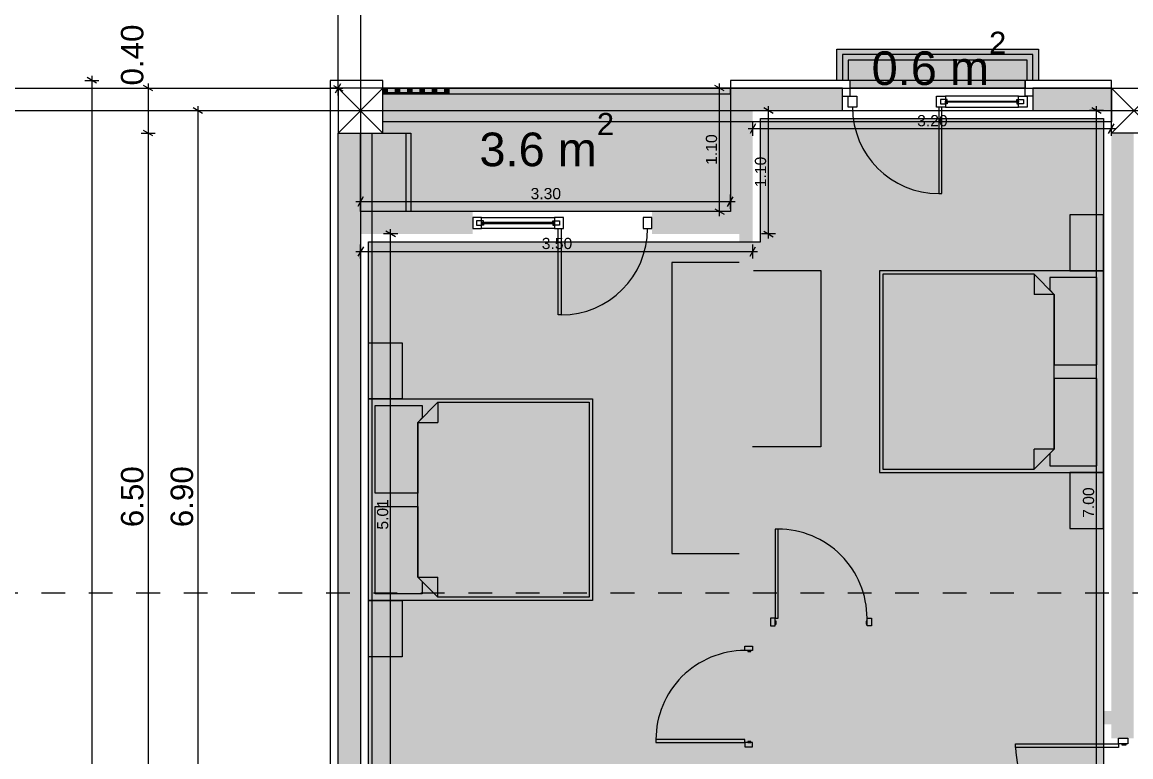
# Model space of a CAD drawing. Header units: millimetres. Extents: x 475616349 to 476941521, y 4620115302 to 4621446928.
# Drawn here: x 476494718 to 476504612, y 4620475845 to 4620482399 of the extents above; entities that cross this region are included whole.
import ezdxf

# ---------------------------------------------------------------- set-up
doc = ezdxf.new("R2010")
doc.units = ezdxf.units.MM
doc.header["$MEASUREMENT"] = 0
doc.set_wipeout_variables(frame=1)
doc.linetypes.add('Dashed', pattern=[423.333333, 211.666667, -211.666667])
doc.linetypes.add('Wipeout_Contour', pattern=[1000, 0, -1000])
for name, color, linetype, lineweight in [('2D Drafting - General_Pen_No__1_Pen_No__7', 7, 'Continuous', 0), ('2D Drafting - General_Pen_No__1_Pen_No__7_Pen_No__7', 7, 'Continuous', 0), ('2D Drafting - General_Pen_No__250_Pen_No__7_Pen_No__250', 7, 'Continuous', 0), ('2D Drafting - General_Pen_No__250_Pen_No__7_Pen_No__7', 7, 'Continuous', 0), ('2D Drafting - General_Pen_No__7_Pen_No__250', 7, 'Continuous', 0), ('2D Drafting - General_Pen_No__7_Pen_No__7_Pen_No__7', 7, 'Continuous', 0), ('Doors_Pen_No__7_Pen_No__7_Pen_No__7', 7, 'Continuous', 0), ('G-Anno-Nplt_Pen_No__151', 151, 'Continuous', 0), ('G-Anno-Nplt_Pen_No__255', 255, 'Continuous', 0), ('G-Anno-Nplt_Pen_No__4', 7, 'Continuous', 0), ('G-Anno-Nplt_Pen_No__7', 7, 'Continuous', 0), ('kar-panjara_Pen_No__7_Pen_No__7_Pen_No__7', 7, 'Continuous', 0), ('New_0_Pen_No__7', 7, 'Continuous', 0), ('New_2D Drafting - General_Pen_No__250_Pen_No__7_Pen_No__255', 255, 'Continuous', 0), ('New_2D Drafting - General_Pen_No__30_Pen_No__9_Pen_No__9_Pen_No__255', 255, 'Continuous', 0), ('New_2D Drafting - General_Pen_No__30_Pen_No__9_Pen_No__9_Pen_No__7', 7, 'Continuous', 0), ('New_R03_Nakveti_Pen_No__4', 7, 'Continuous', 0), ('New_reg_nak_Pen_No__250', 7, 'Continuous', 0), ('New_reg_nak_Pen_No__7', 7, 'Continuous', 0), ('New_shenobebi_Pen_No__1', 1, 'Continuous', 0), ('New_shenobebi_Pen_No__7', 7, 'Continuous', 0), ('New_zoma_Pen_No__1', 1, 'Continuous', 0), ('New_zoma_Pen_No__4', 7, 'Continuous', 0), ('New_zoma_Pen_No__7', 7, 'Continuous', 0), ('zoma_Pen_No__142', 142, 'Continuous', 0), ('zoma_Pen_No__5_Pen_No__5', 5, 'Continuous', 0)]:
    doc.layers.add(name, color=color, linetype=linetype, lineweight=lineweight)
for name, color, linetype in [('New_R03_Nakveti', 7, 'Continuous'), ('New_zoma', 7, 'Continuous'), ('zoma', 7, 'Continuous')]:
    doc.layers.add(name, color=color, linetype=linetype)
doc.styles.add('GENERATED_STYLE_1', font='arial.ttf')
doc.styles.add('GENERATED_STYLE_2', font='arial.ttf')
doc.dimstyles.new('GENERATED_STYLE__18', dxfattribs={"dimtxt": 100, "dimasz": 64.421331, "dimexe": 0.18, "dimexo": 3, "dimgap": 0.09, "dimtad": 1, "dimtih": 1, "dimtoh": 1, "dimlfac": 0.001, "dimzin": 0, "dimdsep": 46, "dimtxsty": 'GENERATED_STYLE_1', "dimblk": 'ARROWHEAD_2', "dimblk1": 'ARROWHEAD_2', "dimblk2": 'ARROWHEAD_2', "dimcen": 0.09, "dimclrd": 7, "dimclre": 7, "dimclrt": 7, "dimadec": 0, "dimazin": 0, "dimtfac": 1, "dimtdec": 4, "dimtmove": 0, "dimatfit": 3, "dimfxl": 1, "dimtolj": 1, "dimtzin": 0, "dimarcsym": 0})
doc.dimstyles.new('GENERATED_STYLE__19', dxfattribs={"dimtxt": 100, "dimasz": 64.421331, "dimexe": 0.18, "dimexo": 3, "dimgap": 0.09, "dimtad": 1, "dimlfac": 0.001, "dimzin": 0, "dimdsep": 46, "dimtxsty": 'GENERATED_STYLE_1', "dimblk": 'ARROWHEAD_2', "dimblk1": 'ARROWHEAD_2', "dimblk2": 'ARROWHEAD_2', "dimcen": 0.09, "dimclrd": 7, "dimclre": 7, "dimclrt": 7, "dimadec": 0, "dimazin": 0, "dimtfac": 1, "dimtdec": 4, "dimtmove": 0, "dimatfit": 3, "dimfxl": 1, "dimtolj": 1, "dimtzin": 0, "dimarcsym": 0})
doc.dimstyles.new('GENERATED_STYLE__2', dxfattribs={"dimtxt": 200, "dimasz": 64.421331, "dimexe": 0.18, "dimexo": 3, "dimgap": 0.09, "dimtad": 1, "dimlfac": 0.001, "dimzin": 0, "dimdsep": 46, "dimtxsty": 'GENERATED_STYLE_2', "dimblk": 'ARROWHEAD_2', "dimblk1": 'ARROWHEAD_2', "dimblk2": 'ARROWHEAD_2', "dimcen": 0.09, "dimclrd": 142, "dimclre": 142, "dimclrt": 142, "dimadec": 0, "dimazin": 0, "dimtfac": 1, "dimtdec": 4, "dimtmove": 0, "dimatfit": 3, "dimfxl": 1, "dimtolj": 1, "dimtzin": 0, "dimarcsym": 0})
doc.dimstyles.new('GENERATED_STYLE__33', dxfattribs={"dimtxt": 300, "dimasz": 64.421331, "dimexe": 0.18, "dimexo": 3, "dimgap": 0.09, "dimtad": 1, "dimlfac": 0.001, "dimzin": 0, "dimdsep": 46, "dimtxsty": 'GENERATED_STYLE_1', "dimblk": 'ARROWHEAD_2', "dimblk1": 'ARROWHEAD_2', "dimblk2": 'ARROWHEAD_2', "dimcen": 0.09, "dimclrd": 1, "dimclre": 1, "dimclrt": 1, "dimadec": 0, "dimazin": 0, "dimtfac": 1, "dimtdec": 4, "dimtmove": 0, "dimatfit": 3, "dimfxl": 1, "dimtolj": 1, "dimtzin": 0, "dimarcsym": 0})
doc.dimstyles.new('GENERATED_STYLE__34', dxfattribs={"dimtxt": 300, "dimasz": 64.421331, "dimexe": 0.18, "dimexo": 3, "dimgap": 0.09, "dimtad": 1, "dimtih": 1, "dimtoh": 1, "dimlfac": 0.001, "dimzin": 0, "dimdsep": 46, "dimtxsty": 'GENERATED_STYLE_1', "dimblk": 'ARROWHEAD_2', "dimblk1": 'ARROWHEAD_2', "dimblk2": 'ARROWHEAD_2', "dimcen": 0.09, "dimclrd": 1, "dimclre": 1, "dimclrt": 1, "dimadec": 0, "dimazin": 0, "dimtfac": 1, "dimtdec": 4, "dimtmove": 0, "dimatfit": 3, "dimfxl": 1, "dimtolj": 1, "dimtzin": 0, "dimarcsym": 0})

# ---------------------------------------------------------------- blocks, each defined once
blk = doc.blocks.new('Bed Layout 23')
at = {"layer": 'New_R03_Nakveti_Pen_No__4', "color": 7, "linetype": 'Continuous', "lineweight": 0}
for p, q in [((-900, 0), (-1400, 0)), ((-1400, 0), (-1400, -300)), ((-900, -300), (-900, 0)), ((900, 0), (-900, 0)), ((-900, 0), (-900, -2000)), ((1400, 0), (900, 0)), ((900, 0), (900, -300)), ((900, -2000), (900, 0)), ((1400, -300), (1400, 0)), ((-1400, -300), (-900, -300)), ((900, -300), (1400, -300)), ((-690, -440), (-870, -620)), ((0, -440), (-690, -440)), ((-690, -440), (-690, -620)), ((690, -440), (0, -440)), ((870, -620), (690, -440)), ((690, -440), (690, -620)), ((-870, -620), (-870, -1970)), ((-870, -620), (-690, -620)), ((870, -620), (690, -620)), ((870, -1970), (870, -620)), ((-870, -1970), (0, -1970)), ((0, -1970), (870, -1970)), ((-900, -2000), (900, -2000))]:
    blk.add_line(p, q, dxfattribs=at)
at = {"layer": 'New_R03_Nakveti_Pen_No__4', "color": 7, "linetype": 'Continuous', "lineweight": 0, "flags": 128}
for points in [[(-60, -440), (-60, -60), (-840, -60), (-840, -480), (-730, -480), (-690, -440)], [(690, -440), (730, -480), (840, -480), (840, -60), (60, -60), (60, -440)]]:
    blk.add_lwpolyline(points, close=True, dxfattribs=at)
blk = doc.blocks.new('*D1306', base_point=(476577134.1, 4620325125.7))
at = {"layer": 'New_zoma_Pen_No__4', "color": 7, "linetype": 'Continuous', "lineweight": 0, "transparency": 16777216}
for p, q in [((476498070, 4620480510), (476497942.9, 4620480510)), ((476498048.8, 4620480485.5), (476497964, 4620480534.4)), ((476498006.4, 4620480510), (476498006.4, 4620480551.4)), ((476498006.4, 4620475500.2), (476498006.4, 4620480510)), ((476497964, 4620475524.6), (476498048.8, 4620475475.7)), ((476498070, 4620475500.2), (476497942.9, 4620475500.2))]:
    blk.add_line(p, q, dxfattribs=at)
at = {"layer": 'New_zoma_Pen_No__7', "color": 7, "lineweight": 0, "transparency": 16777216, "insert": (476497986.4, 4620477872), "char_height": 100, "attachment_point": 7, "rotation": 90, "style": 'GENERATED_STYLE_1'}
blk.add_mtext('\\A1;{\\pql;\\fArial|b0|i0|c0|p34;5.01}', dxfattribs=at)
blk = doc.blocks.new('ARROWHEAD_2')
at = {"color": 0, "linetype": 'Continuous', "lineweight": 0}
for p, q in [((0, 0), (-1, 0)), ((-0.38, -0.66), (0.38, 0.66))]:
    blk.add_line(p, q, dxfattribs=at)
blk = doc.blocks.new('*D1307', base_point=(476577134.1, 4620325125.7))
at = {"layer": 'New_zoma_Pen_No__4', "color": 7, "linetype": 'Continuous', "lineweight": 0, "transparency": 16777216}
for p, q in [((476497763.1, 4620480396.1), (476497714.2, 4620480311.4)), ((476497738.7, 4620480290.2), (476497738.7, 4620480417.3)), ((476501214, 4620480311.4), (476501263, 4620480396.1)), ((476501238.5, 4620480290.2), (476501238.5, 4620480417.3)), ((476497697.2, 4620480353.8), (476497738.7, 4620480353.8)), ((476497738.7, 4620480353.8), (476501238.5, 4620480353.8)), ((476501238.5, 4620480353.8), (476501279.9, 4620480353.8))]:
    blk.add_line(p, q, dxfattribs=at)
at = {"layer": 'New_zoma_Pen_No__7', "color": 7, "lineweight": 0, "transparency": 16777216, "insert": (476499355.5, 4620480373.8), "char_height": 100, "attachment_point": 7, "style": 'GENERATED_STYLE_1'}
blk.add_mtext('\\A1;{\\pql;\\fArial|b0|i0|c0|p34;3.50}', dxfattribs=at)
blk = doc.blocks.new('*D1308', base_point=(476577134.1, 4620325125.7))
at = {"layer": 'New_zoma_Pen_No__4', "color": 7, "linetype": 'Continuous', "lineweight": 0, "transparency": 16777216}
for p, q in [((476501378.8, 4620481609.8), (476501378.8, 4620481651.3)), ((476501442.4, 4620481609.8), (476501315.3, 4620481609.8)), ((476501421.2, 4620481585.3), (476501336.4, 4620481634.3)), ((476501378.8, 4620480510), (476501378.8, 4620481609.8)), ((476501442.4, 4620480510), (476501315.3, 4620480510)), ((476501336.4, 4620480534.4), (476501421.2, 4620480485.5)), ((476501378.8, 4620480468.5), (476501378.8, 4620480510))]:
    blk.add_line(p, q, dxfattribs=at)
at = {"layer": 'New_zoma_Pen_No__7', "color": 7, "lineweight": 0, "transparency": 16777216, "insert": (476501358.8, 4620480926.9), "char_height": 100, "attachment_point": 7, "rotation": 90, "style": 'GENERATED_STYLE_1'}
blk.add_mtext('\\A1;{\\pql;\\fArial|b0|i0|c0|p34;1.10}', dxfattribs=at)
blk = doc.blocks.new('*D1309', base_point=(476577134.1, 4620325125.7))
at = {"layer": 'New_zoma_Pen_No__4', "color": 7, "linetype": 'Continuous', "lineweight": 0, "transparency": 16777216}
for p, q in [((476501197.4, 4620481449.4), (476501238.8, 4620481449.4)), ((476501263.3, 4620481491.8), (476501214.4, 4620481407)), ((476501238.8, 4620481385.8), (476501238.8, 4620481513)), ((476501238.8, 4620481449.4), (476504438.4, 4620481449.4)), ((476504413.9, 4620481407), (476504462.8, 4620481491.8)), ((476504438.4, 4620481385.8), (476504438.4, 4620481513)), ((476504438.4, 4620481449.4), (476504479.8, 4620481449.4))]:
    blk.add_line(p, q, dxfattribs=at)
at = {"layer": 'New_zoma_Pen_No__7', "color": 7, "lineweight": 0, "transparency": 16777216, "insert": (476502705.6, 4620481469.4), "char_height": 100, "attachment_point": 7, "style": 'GENERATED_STYLE_1'}
blk.add_mtext('\\A1;{\\pql;\\fArial|b0|i0|c0|p34;3.20}', dxfattribs=at)
blk = doc.blocks.new('*D1310', base_point=(476577134.1, 4620325125.7))
at = {"layer": 'New_zoma_Pen_No__4', "color": 7, "linetype": 'Continuous', "lineweight": 0, "transparency": 16777216}
for p, q in [((476500941.1, 4620481810), (476500941.1, 4620481851.4)), ((476501004.7, 4620481810), (476500877.6, 4620481810)), ((476500983.5, 4620481785.5), (476500898.7, 4620481834.4)), ((476500941.1, 4620480710), (476500941.1, 4620481810)), ((476501004.7, 4620480710), (476500877.6, 4620480710)), ((476500898.7, 4620480734.4), (476500983.5, 4620480685.5)), ((476500941.1, 4620480668.5), (476500941.1, 4620480710))]:
    blk.add_line(p, q, dxfattribs=at)
at = {"layer": 'New_zoma_Pen_No__7', "color": 7, "lineweight": 0, "transparency": 16777216, "insert": (476500921.1, 4620481126.9), "char_height": 100, "attachment_point": 7, "rotation": 90, "style": 'GENERATED_STYLE_1'}
blk.add_mtext('\\A1;{\\pql;\\fArial|b0|i0|c0|p34;1.10}', dxfattribs=at)
blk = doc.blocks.new('*D1311', base_point=(476577134.1, 4620325125.7))
at = {"layer": 'New_zoma_Pen_No__4', "color": 7, "linetype": 'Continuous', "lineweight": 0, "transparency": 16777216}
for p, q in [((476497738.4, 4620480735), (476497738.4, 4620480862.1)), ((476501038.8, 4620480735), (476501038.8, 4620480862.1)), ((476497696.9, 4620480798.5), (476497738.4, 4620480798.5)), ((476497762.8, 4620480840.9), (476497713.9, 4620480756.2)), ((476497738.4, 4620480798.5), (476501038.8, 4620480798.6)), ((476501014.4, 4620480756.2), (476501063.3, 4620480840.9)), ((476501038.8, 4620480798.6), (476501080.3, 4620480798.6))]:
    blk.add_line(p, q, dxfattribs=at)
at = {"layer": 'New_zoma_Pen_No__7', "color": 7, "lineweight": 0, "transparency": 16777216, "insert": (476499255.6, 4620480818.5), "char_height": 100, "attachment_point": 7, "rotation": 0.00051, "style": 'GENERATED_STYLE_1'}
blk.add_mtext('\\A1;{\\pql;\\fArial|b0|i0|c0|p34;3.30}', dxfattribs=at)
blk = doc.blocks.new('*D1314', base_point=(476577134.1, 4620325125.7))
at = {"layer": 'New_zoma_Pen_No__4', "color": 7, "linetype": 'Continuous', "lineweight": 0, "transparency": 16777216}
for p, q in [((476504306.1, 4620481610), (476504306.1, 4620481651.4)), ((476504369.7, 4620481610), (476504242.5, 4620481610)), ((476504348.5, 4620481585.5), (476504263.7, 4620481634.4)), ((476504306.1, 4620474610), (476504306.1, 4620481610)), ((476504263.7, 4620474634.4), (476504348.5, 4620474585.5)), ((476504369.7, 4620474610), (476504242.5, 4620474610))]:
    blk.add_line(p, q, dxfattribs=at)
at = {"layer": 'New_zoma_Pen_No__7', "color": 7, "lineweight": 0, "transparency": 16777216, "insert": (476504286.1, 4620477976.9), "char_height": 100, "attachment_point": 7, "rotation": 90, "style": 'GENERATED_STYLE_1'}
blk.add_mtext('\\A1;{\\pql;\\fArial|b0|i0|c0|p34;7.00}', dxfattribs=at)
blk = doc.blocks.new('*D1397', base_point=(476577134.1, 4620325125.7))
at = {"layer": 'zoma_Pen_No__142', "color": 142, "linetype": 'Continuous', "lineweight": 0, "transparency": 16777216}
for p, q in [((476496286.3, 4620481651.4), (476496286.3, 4620481610)), ((476496222.7, 4620481610), (476496349.9, 4620481610)), ((476496328.7, 4620481585.5), (476496243.9, 4620481634.4)), ((476496286.3, 4620481610), (476496286.3, 4620474710)), ((476496328.7, 4620474685.5), (476496243.9, 4620474734.4)), ((476496222.7, 4620474710), (476496349.9, 4620474710))]:
    blk.add_line(p, q, dxfattribs=at)
at = {"layer": 'zoma_Pen_No__142', "color": 142, "lineweight": 0, "transparency": 16777216, "insert": (476496246.3, 4620477893.9), "char_height": 200, "attachment_point": 7, "rotation": 90, "style": 'GENERATED_STYLE_2'}
blk.add_mtext('\\A1;{\\pql;\\fArial CYR|b0|i0|c204|p34;6.90}', dxfattribs=at)
blk = doc.blocks.new('*D1424', base_point=(476577134.1, 4620325125.7))
at = {"layer": 'zoma_Pen_No__142', "color": 142, "linetype": 'Continuous', "lineweight": 0, "transparency": 16777216}
for p, q in [((476495842.8, 4620481851.4), (476495842.8, 4620481810)), ((476495779.3, 4620481810), (476495906.4, 4620481810)), ((476495885.2, 4620481785.5), (476495800.5, 4620481834.4)), ((476495842.8, 4620481810), (476495842.9, 4620481410)), ((476495779.3, 4620481410), (476495906.4, 4620481410)), ((476495885.2, 4620481385.5), (476495800.5, 4620481434.4)), ((476495842.9, 4620481410), (476495842.9, 4620474910))]:
    blk.add_line(p, q, dxfattribs=at)
at = {"layer": 'zoma_Pen_No__142', "color": 142, "lineweight": 0, "transparency": 16777216, "insert": (476495802.8, 4620481834.5), "char_height": 200, "attachment_point": 7, "rotation": 90.00052, "style": 'GENERATED_STYLE_2'}
blk.add_mtext('\\A1;{\\pql;\\fArial CYR|b0|i0|c204|p34;0.40}', dxfattribs=at)
blk = doc.blocks.new('*D1425', base_point=(476577134.1, 4620325125.7))
at = {"layer": 'zoma_Pen_No__142', "color": 142, "linetype": 'Continuous', "lineweight": 0, "transparency": 16777216}
for p, q in [((476495885.2, 4620481385.5), (476495800.5, 4620481434.4)), ((476495842.9, 4620481410), (476495842.9, 4620474910)), ((476495885.3, 4620474885.5), (476495800.5, 4620474934.4))]:
    blk.add_line(p, q, dxfattribs=at)
at = {"layer": 'zoma_Pen_No__142', "color": 142, "lineweight": 0, "transparency": 16777216, "char_height": 200, "attachment_point": 7, "rotation": 90.00052, "style": 'GENERATED_STYLE_2'}
for s, insert in [('\\A1;{\\pql;\\fArial CYR|b0|i0|c204|p34;6.50}', (476495802.9, 4620477893.9)), ('\\A1;{\\pql;\\fArial CYR|b0|i0|c204|p34;0.40}', (476495802.9, 4620474934.5))]:
    blk.add_mtext(s, dxfattribs=dict(at, insert=insert))
blk = doc.blocks.new('*D1426', base_point=(476577134.1, 4620325125.7))
at = {"layer": 'zoma_Pen_No__142', "color": 142, "linetype": 'Continuous', "lineweight": 0, "transparency": 16777216}
for p, q in [((476495842.9, 4620481410), (476495842.9, 4620474910)), ((476495885.3, 4620474885.5), (476495800.5, 4620474934.4)), ((476495779.3, 4620474910), (476495906.5, 4620474910)), ((476495842.9, 4620474910), (476495842.9, 4620474510)), ((476495885.3, 4620474485.5), (476495800.5, 4620474534.4))]:
    blk.add_line(p, q, dxfattribs=at)
blk = doc.blocks.new('*D1432', base_point=(476577134.1, 4620325125.7))
at = {"layer": 'zoma_Pen_No__142', "color": 142, "linetype": 'Continuous', "lineweight": 0, "transparency": 16777216}
for p, q in [((476495276.5, 4620481880), (476495403.6, 4620481880)), ((476495382.5, 4620481855.5), (476495297.7, 4620481904.4)), ((476495340.1, 4620481921.4), (476495340.1, 4620481880)), ((476495340.1, 4620481880), (476495340.2, 4620464110)), ((476495297.9, 4620464134.4), (476495382.6, 4620464085.5)), ((476495276.7, 4620464110), (476495403.8, 4620464110)), ((476495340.2, 4620464110), (476495340.2, 4620464068.5))]:
    blk.add_line(p, q, dxfattribs=at)
at = {"layer": 'zoma_Pen_No__142', "color": 142, "lineweight": 0, "transparency": 16777216, "insert": (476495300.2, 4620472653), "char_height": 200, "attachment_point": 7, "rotation": 90.00052, "style": 'GENERATED_STYLE_2'}
blk.add_mtext('\\A1;{\\pql;\\fArial CYR|b0|i0|c204|p34;17.77}', dxfattribs=at)
blk = doc.blocks.new('*D1449', base_point=(476577134.1, 4620325125.7))
at = {"layer": 'New_zoma_Pen_No__1', "color": 1, "linetype": 'Continuous', "lineweight": 0, "transparency": 16777216}
for p, q in [((476485200.2, 4620481852.4), (476485151.3, 4620481767.6)), ((476485175.7, 4620481746.4), (476485175.7, 4620481873.5)), ((476497514, 4620481767.6), (476497563, 4620481852.4)), ((476497538.5, 4620481746.4), (476497538.5, 4620481873.5)), ((476485134.3, 4620481810), (476485175.7, 4620481810)), ((476485175.7, 4620481810), (476497538.5, 4620481810)), ((476497538.5, 4620481810), (476497580, 4620481810))]:
    blk.add_line(p, q, dxfattribs=at)
at = {"color": 254, "linetype": 'Wipeout_Contour', "lineweight": 0, "ltscale": 18579945364.97018, "transparency": 16777216}
blk.add_wipeout([(476490794.2, 4620481820), (476491920, 4620481820), (476491920, 4620482220), (476490794.2, 4620482220)], dxfattribs=at).dxf.layer = 'New_zoma'
at = {"layer": 'New_zoma_Pen_No__1', "color": 1, "lineweight": 0, "transparency": 16777216, "insert": (476490844.2, 4620481870), "char_height": 300, "attachment_point": 7, "style": 'GENERATED_STYLE_1'}
blk.add_mtext('\\A1;{\\pql;\\fArial|b0|i0|c0|p34;70.67}', dxfattribs=at)
blk = doc.blocks.new('*D1450', base_point=(476577134.1, 4620325125.7))
at = {"layer": 'New_zoma_Pen_No__1', "color": 1, "linetype": 'Continuous', "lineweight": 0, "transparency": 16777216}
for p, q in [((476497602.1, 4620492864.4), (476497474.9, 4620492864.4)), ((476497580.9, 4620492839.9), (476497496.1, 4620492888.9)), ((476497538.5, 4620492864.4), (476497538.5, 4620492905.9)), ((476497538.5, 4620481810), (476497538.5, 4620492864.4)), ((476497602.1, 4620481810), (476497474.9, 4620481810)), ((476497496.1, 4620481834.4), (476497580.9, 4620481785.5)), ((476497538.5, 4620481768.5), (476497538.5, 4620481810))]:
    blk.add_line(p, q, dxfattribs=at)
at = {"color": 254, "linetype": 'Wipeout_Contour', "lineweight": 0, "ltscale": 18579968971.8667, "transparency": 16777216}
blk.add_wipeout([(476497528.5, 4620486774.3), (476497528.5, 4620487900.1), (476497128.5, 4620487900.1), (476497128.5, 4620486774.3)], dxfattribs=at).dxf.layer = 'New_zoma'
at = {"layer": 'New_zoma_Pen_No__1', "color": 1, "lineweight": 0, "transparency": 16777216, "insert": (476497478.5, 4620486824.3), "char_height": 300, "attachment_point": 7, "rotation": 90, "style": 'GENERATED_STYLE_1'}
blk.add_mtext('\\A1;{\\pql;\\fArial|b0|i0|c0|p34;25.05}', dxfattribs=at)

msp = doc.modelspace()

# ---------------------------------------------------------------- hatches: boundary and pattern name
at = {"layer": '2D Drafting - General_Pen_No__250_Pen_No__7_Pen_No__7', "linetype": 'Continuous', "lineweight": 0}
for points in [[(476497938.366, 4620481759.976), (476498528.366, 4620481759.976), (476498528.366, 4620481769.976), (476497938.366, 4620481769.976)], [(476501038.712, 4620481609.933), (476502038.548, 4620481609.933), (476502038.548, 4620481809.968), (476501038.712, 4620481809.976)], [(476503738.548, 4620481609.976), (476504438.366, 4620481609.976), (476504438.366, 4620481809.976), (476503738.548, 4620481809.976)], [(476501038.837, 4620480709.973), (476501038.837, 4620481609.808), (476501238.837, 4620481609.808), (476501238.837, 4620480709.973)], [(476497738.366, 4620481409.976), (476497538.366, 4620481409.976), (476497538.366, 4620474909.976), (476497738.366, 4620474909.976)], [(476504438.366, 4620481409.976), (476504438.366, 4620476009.976), (476504638.366, 4620476009.976), (476504638.366, 4620481409.976)], [(476497738.656, 4620480509.976), (476498739.002, 4620480509.976), (476498739.002, 4620480709.976), (476497738.656, 4620480709.976)], [(476500339.002, 4620480509.976), (476501238.837, 4620480509.976), (476501238.837, 4620480709.976), (476500339.002, 4620480709.976)], [(476501118.485, 4620476832.789), (476501238.485, 4620476832.789), (476501238.485, 4620480509.976), (476501118.485, 4620480509.976)], [(476501237.667, 4620477014.218), (476501397.665, 4620477014.218), (476501397.665, 4620477134.218), (476501237.667, 4620477134.218)], [(476502517.887, 4620477134.218), (476502297.665, 4620477134.218), (476502297.665, 4620477014.218), (476502397.887, 4620477014.218), (476502397.887, 4620476133.595), (476504438.366, 4620476133.595), (476504438.366, 4620476253.595), (476502517.887, 4620476253.595)], [(476501118.485, 4620475182.809), (476501238.485, 4620475182.812), (476501238.485, 4620475933.224), (476501118.485, 4620475933.224)]]:
    msp.add_hatch(color=7, dxfattribs=at).paths.add_polyline_path(points)
at = {"layer": 'G-Anno-Nplt_Pen_No__151', "linetype": 'Continuous', "lineweight": 0, "true_color": 0x1f2f3f}
msp.add_hatch(color=169, dxfattribs=at).paths.add_polyline_path([(476497738.366, 4620474509.976), (476497938.366, 4620474509.976), (476497938.366, 4620474809.976), (476498138.366, 4620474809.976), (476498138.366, 4620475500.163), (476497738.366, 4620475500.163), (476497738.366, 4620475712.812), (476497808.366, 4620475712.812), (476497808.366, 4620480439.976), (476501308.548, 4620480439.976), (476501308.548, 4620481539.976), (476504368.366, 4620481539.976), (476504368.366, 4620481339.976), (476504368.366, 4620477603.595), (476504368.366, 4620474679.976), (476504068.366, 4620474679.976), (476504068.366, 4620473968.957), (476504538.366, 4620473968.957), (476504538.366, 4620471409.976), (476504438.366, 4620471409.976), (476504438.366, 4620471129.975), (476504368.366, 4620471129.975), (476504368.366, 4620470939.976), (476504468.366, 4620470939.976), (476504468.366, 4620466079.976), (476497808.366, 4620466079.975), (476497808.366, 4620470349.788), (476498208.366, 4620470349.788), (476498208.366, 4620471179.976), (476498008.366, 4620471179.976), (476498008.366, 4620471479.976), (476497808.366, 4620471479.976), (476497808.366, 4620473782.811), (476497738.366, 4620473782.811)])
at = {"layer": 'G-Anno-Nplt_Pen_No__255', "linetype": 'Continuous', "lineweight": 0, "true_color": 0x3f3f3f}
for points in [[(476501988.548, 4620482159.931), (476503788.548, 4620482159.931), (476503788.548, 4620481879.918), (476503668.539, 4620481879.918), (476503668.539, 4620481809.974), (476502108.561, 4620481809.988), (476502108.561, 4620481879.918), (476501988.548, 4620481879.918)], [(476497938.366, 4620481409.976), (476497938.366, 4620481809.976), (476501038.712, 4620481809.976), (476501038.712, 4620480709.979), (476497738.366, 4620480709.949), (476497738.366, 4620481409.976)]]:
    msp.add_hatch(color=250, dxfattribs=at).paths.add_polyline_path(points)
at = {"layer": 'New_2D Drafting - General_Pen_No__250_Pen_No__7_Pen_No__255', "linetype": 'Continuous', "lineweight": 0}
msp.add_hatch(color=255, dxfattribs=at).paths.add_polyline_path([(476497738.366, 4620480709.949), (476498188.366, 4620480709.949), (476498188.366, 4620481409.949), (476497738.366, 4620481409.949)])
at = {"layer": 'New_2D Drafting - General_Pen_No__30_Pen_No__9_Pen_No__9_Pen_No__255', "linetype": 'Continuous', "lineweight": 0}
for points in [[(476497938.366, 4620481809.976), (476497938.366, 4620481769.976), (476497978.366, 4620481769.976), (476497978.366, 4620481809.976)], [(476498048.366, 4620481809.976), (476498048.366, 4620481769.976), (476498088.366, 4620481769.976), (476498088.366, 4620481809.976)], [(476498158.366, 4620481809.976), (476498158.366, 4620481769.976), (476498198.366, 4620481769.976), (476498198.366, 4620481809.976)], [(476498268.366, 4620481809.976), (476498268.366, 4620481769.976), (476498308.366, 4620481769.976), (476498308.366, 4620481809.976)], [(476498378.366, 4620481809.976), (476498378.366, 4620481769.976), (476498418.366, 4620481769.976), (476498418.366, 4620481809.976)], [(476498488.366, 4620481809.976), (476498488.366, 4620481769.976), (476498528.366, 4620481769.976), (476498528.366, 4620481809.976)]]:
    msp.add_hatch(color=255, dxfattribs=at).paths.add_polyline_path(points)

# ---------------------------------------------------------------- linework, layer by layer
at = {"layer": '2D Drafting - General_Pen_No__1_Pen_No__7', "color": 7, "linetype": 'Continuous', "lineweight": 0}
for p, q in [((476497538.366, 4620481409.976), (476497938.366, 4620481809.976)), ((476497938.366, 4620481409.976), (476497538.366, 4620481809.976)), ((476504438.366, 4620481409.976), (476504838.366, 4620481809.976)), ((476504838.366, 4620481409.976), (476504438.366, 4620481809.976))]:
    msp.add_line(p, q, dxfattribs=at)
at = {"layer": '2D Drafting - General_Pen_No__1_Pen_No__7', "color": 7, "linetype": 'Continuous', "lineweight": 0, "flags": 128}
for points in [[(476497538.366, 4620481409.976), (476497938.366, 4620481409.976), (476497938.366, 4620481809.976), (476497538.366, 4620481809.976)], [(476504438.366, 4620481509.976), (476497938.366, 4620481509.976), (476497938.366, 4620481809.976), (476504438.366, 4620481809.976)], [(476504838.366, 4620481409.976), (476504438.366, 4620481409.976), (476504438.366, 4620481809.976), (476504838.366, 4620481809.976)], [(476497538.366, 4620474909.976), (476497538.366, 4620481409.976), (476497838.366, 4620481409.976), (476497838.366, 4620474909.976)]]:
    msp.add_lwpolyline(points, close=True, dxfattribs=at)
at = {"layer": '2D Drafting - General_Pen_No__1_Pen_No__7_Pen_No__7', "color": 7, "linetype": 'Continuous', "lineweight": 0}
msp.add_arc((476504476.614, 4620475952.253), 893.239, 181.603806, 271.603806, dxfattribs=at)
at = {"layer": '2D Drafting - General_Pen_No__250_Pen_No__7_Pen_No__250', "color": 7, "linetype": 'Continuous', "lineweight": 0, "flags": 128}
msp.add_lwpolyline([(476497938.366, 4620481759.976), (476498528.366, 4620481759.976), (476498528.366, 4620481769.976), (476497938.366, 4620481769.976)], close=True, dxfattribs=at)
at = {"layer": '2D Drafting - General_Pen_No__250_Pen_No__7_Pen_No__7', "color": 7, "linetype": 'Continuous', "lineweight": 0, "flags": 128}
for points in [[(476501038.712, 4620481609.933), (476502038.548, 4620481609.933), (476502038.548, 4620481809.968), (476501038.712, 4620481809.976)], [(476503738.548, 4620481609.976), (476504438.366, 4620481609.976), (476504438.366, 4620481809.976), (476503738.548, 4620481809.976)]]:
    msp.add_lwpolyline(points, close=True, dxfattribs=at)
at = {"layer": '2D Drafting - General_Pen_No__7_Pen_No__250', "color": 7, "linetype": 'Continuous', "lineweight": 0, "flags": 128}
for points in [[(476502038.547, 4620481739.841), (476502108.562, 4620481739.842), (476502108.561, 4620481879.918)], [(476503738.548, 4620481739.791), (476503668.533, 4620481739.789), (476503668.539, 4620481879.918)]]:
    msp.add_lwpolyline(points, dxfattribs=at)
at = {"layer": '2D Drafting - General_Pen_No__7_Pen_No__7_Pen_No__7', "color": 7, "linetype": 'Continuous', "lineweight": 0, "flags": 128}
for points in [[(476503608.547, 4620481739.759), (476502958.547, 4620481739.787), (476502958.543, 4620481639.848), (476503608.543, 4620481639.82)], [(476498819.002, 4620480657.774), (476499469.002, 4620480657.745), (476499468.998, 4620480557.806), (476498818.998, 4620480557.835)]]:
    msp.add_lwpolyline(points, close=True, dxfattribs=at)
at = {"layer": '2D Drafting - General_Pen_No__7_Pen_No__7_Pen_No__7', "color": 7, "linetype": 'Continuous', "lineweight": 0}
for centre, radius, start, end in [((476502898.854, 4620481639.841), 770.311, 180.0006483, 269.9974687), ((476499528.687, 4620480557.793), 770.311, 269.9974687, 359.994289), ((476501463.843, 4620477081.953), 794.311, 359.9998025, 90.001484), ((476501168.528, 4620475998.965), 794.311, 89.9998025, 180.001484)]:
    msp.add_arc(centre, radius, start, end, dxfattribs=at)
at = {"layer": 'Doors_Pen_No__7_Pen_No__7_Pen_No__7', "color": 7, "linetype": 'Continuous', "lineweight": 0, "flags": 128}
for points in [[(476502925.521, 4620481639.839), (476502898.854, 4620481639.841), (476502898.82, 4620480869.53), (476502925.487, 4620480869.528)], [(476499502.02, 4620480557.794), (476499528.687, 4620480557.793), (476499528.653, 4620479787.482), (476499501.986, 4620479787.483)], [(476501437.176, 4620477081.952), (476501463.843, 4620477081.953), (476501463.822, 4620477876.264), (476501437.156, 4620477876.264)], [(476501397.667, 4620477014.218), (476501437.178, 4620477014.219), (476501437.176, 4620477081.952), (476501397.665, 4620477081.951)], [(476501437.178, 4620477028.619), (476501446.067, 4620477028.619), (476501446.066, 4620477055.286), (476501437.177, 4620477055.286)], [(476502249.267, 4620477028.617), (476502258.155, 4620477028.617), (476502258.155, 4620477055.284), (476502249.266, 4620477055.284)], [(476502297.667, 4620477014.218), (476502258.156, 4620477014.217), (476502258.154, 4620477081.95), (476502297.665, 4620477081.951)], [(476501236.263, 4620476832.789), (476501236.264, 4620476793.277), (476501168.531, 4620476793.276), (476501168.53, 4620476832.787)], [(476501221.864, 4620476784.388), (476501221.864, 4620476793.277), (476501195.197, 4620476793.276), (476501195.198, 4620476784.388)], [(476504586.28, 4620476009.976), (476504586.28, 4620475960.587), (476504501.614, 4620475960.587), (476504501.614, 4620476009.976)], [(476501168.529, 4620475972.298), (476501168.528, 4620475998.965), (476500374.217, 4620475998.944), (476500374.218, 4620475972.277)], [(476501236.263, 4620475932.789), (476501236.262, 4620475972.3), (476501168.529, 4620475972.298), (476501168.53, 4620475932.787)], [(476501221.862, 4620475972.299), (476501221.862, 4620475981.188), (476501195.195, 4620475981.188), (476501195.195, 4620475972.299)], [(476504501.614, 4620475960.587), (476504501.614, 4620475927.253), (476503583.725, 4620475927.253), (476503583.725, 4620475960.587)], [(476504568.28, 4620475960.587), (476504568.28, 4620475949.476), (476504534.947, 4620475949.476), (476504534.947, 4620475960.587)]]:
    msp.add_lwpolyline(points, close=True, dxfattribs=at)
at = {"layer": 'G-Anno-Nplt_Pen_No__4', "color": 7, "linetype": 'Continuous', "lineweight": 0, "flags": 128}
for points in [[(476501988.548, 4620482159.931), (476503788.548, 4620482159.931), (476503788.548, 4620481879.918), (476503668.539, 4620481879.918), (476503668.539, 4620481809.974), (476502108.561, 4620481809.988), (476502108.561, 4620481879.918), (476501988.548, 4620481879.918)], [(476497938.366, 4620481409.976), (476497938.366, 4620481809.976), (476501038.712, 4620481809.976), (476501038.712, 4620480709.979), (476497738.366, 4620480709.949), (476497738.366, 4620481409.976)]]:
    msp.add_lwpolyline(points, close=True, dxfattribs=at)
msp.add_lwpolyline([(476497808.366, 4620475712.812), (476497808.366, 4620480439.976), (476501308.548, 4620480439.976), (476501308.548, 4620481539.976), (476504368.366, 4620481539.976), (476504368.366, 4620481339.976), (476504368.366, 4620477603.595), (476504368.366, 4620474679.976)], dxfattribs=at)
at = {"layer": 'kar-panjara_Pen_No__7_Pen_No__7_Pen_No__7', "color": 7, "linetype": 'Continuous', "lineweight": 0, "flags": 128}
for points in [[(476502088.547, 4620481739.844), (476502168.547, 4620481739.841), (476502168.543, 4620481639.841), (476502088.543, 4620481639.844)], [(476502878.547, 4620481739.852), (476502958.547, 4620481739.848), (476502958.543, 4620481639.848), (476502878.543, 4620481639.852)], [(476502913.544, 4620481669.85), (476502958.544, 4620481669.848), (476502958.545, 4620481684.848), (476502958.545, 4620481694.848), (476502973.545, 4620481694.848), (476502973.546, 4620481709.848), (476502913.546, 4620481709.85)], [(476502973.544, 4620481669.848), (476502958.544, 4620481669.848), (476502958.545, 4620481684.848), (476502973.545, 4620481684.848)], [(476503608.545, 4620481684.82), (476502958.545, 4620481684.848), (476502958.545, 4620481694.848), (476503608.545, 4620481694.82)], [(476503593.544, 4620481669.82), (476503608.544, 4620481669.82), (476503608.545, 4620481684.82), (476503593.545, 4620481684.82)], [(476503653.544, 4620481669.818), (476503608.544, 4620481669.82), (476503608.545, 4620481684.82), (476503608.545, 4620481694.82), (476503593.545, 4620481694.82), (476503593.546, 4620481709.82), (476503653.546, 4620481709.818)], [(476503608.547, 4620481739.759), (476503688.547, 4620481739.755), (476503688.543, 4620481639.755), (476503608.543, 4620481639.759)], [(476498819.002, 4620480657.774), (476498739.002, 4620480657.777), (476498738.998, 4620480557.777), (476498818.998, 4620480557.774)], [(476499549.002, 4620480657.802), (476499469.002, 4620480657.806), (476499468.998, 4620480557.806), (476499548.998, 4620480557.802)], [(476500339.002, 4620480657.725), (476500259.002, 4620480657.728), (476500258.998, 4620480557.728), (476500338.998, 4620480557.725)], [(476498773.999, 4620480587.837), (476498818.999, 4620480587.835), (476498819, 4620480602.835), (476498819, 4620480612.835), (476498834, 4620480612.834), (476498834.001, 4620480627.834), (476498774.001, 4620480627.837)], [(476498833.999, 4620480587.834), (476498818.999, 4620480587.835), (476498819, 4620480602.835), (476498834, 4620480602.834)], [(476498819, 4620480602.835), (476499469, 4620480602.806), (476499469, 4620480612.806), (476498819, 4620480612.835)], [(476499453.999, 4620480587.806), (476499468.999, 4620480587.806), (476499469, 4620480602.806), (476499454, 4620480602.806)], [(476499513.999, 4620480587.804), (476499468.999, 4620480587.806), (476499469, 4620480602.806), (476499469, 4620480612.806), (476499454, 4620480612.806), (476499454.001, 4620480627.806), (476499514.001, 4620480627.804)]]:
    msp.add_lwpolyline(points, close=True, dxfattribs=at)
at = {"layer": 'New_0_Pen_No__7', "color": 7, "linetype": 'Continuous', "lineweight": 0}
for points in [[(476501117.667, 4620480253.801), (476500517.667, 4620480253.801), (476500517.667, 4620477660.076), (476501117.667, 4620477660.076)], [(476501245.907, 4620480183.83), (476501845.907, 4620480183.83), (476501845.907, 4620478611.653), (476501235.538, 4620478611.653)]]:
    msp.add_lwpolyline(points, dxfattribs=at)
at = {"layer": 'New_2D Drafting - General_Pen_No__30_Pen_No__9_Pen_No__9_Pen_No__7', "color": 7, "linetype": 'Continuous', "lineweight": 0, "flags": 128}
for points in [[(476497938.366, 4620481809.976), (476497938.366, 4620481769.976), (476497978.366, 4620481769.976), (476497978.366, 4620481809.976)], [(476498048.366, 4620481809.976), (476498048.366, 4620481769.976), (476498088.366, 4620481769.976), (476498088.366, 4620481809.976)], [(476498158.366, 4620481809.976), (476498158.366, 4620481769.976), (476498198.366, 4620481769.976), (476498198.366, 4620481809.976)], [(476498268.366, 4620481809.976), (476498268.366, 4620481769.976), (476498308.366, 4620481769.976), (476498308.366, 4620481809.976)], [(476498378.366, 4620481809.976), (476498378.366, 4620481769.976), (476498418.366, 4620481769.976), (476498418.366, 4620481809.976)], [(476498488.366, 4620481809.976), (476498488.366, 4620481769.976), (476498528.366, 4620481769.976), (476498528.366, 4620481809.976)]]:
    msp.add_lwpolyline(points, close=True, dxfattribs=at)
at = {"layer": 'New_reg_nak_Pen_No__250', "color": 7, "linetype": 'Continuous', "lineweight": 0}
for p, q in [((476497938.366, 4620481809.976), (476497938.366, 4620481879.957)), ((476498142.888, 4620481409.949), (476498142.888, 4620480709.949))]:
    msp.add_line(p, q, dxfattribs=at)
at = {"layer": 'New_reg_nak_Pen_No__250', "color": 7, "linetype": 'Continuous', "lineweight": 0, "flags": 128}
for points in [[(476497938.366, 4620481759.976), (476501038.712, 4620481759.976), (476501038.712, 4620481809.976), (476497938.366, 4620481809.976)], [(476497738.366, 4620480709.949), (476497738.366, 4620481409.949), (476498188.366, 4620481409.949), (476498188.366, 4620480709.949)]]:
    msp.add_lwpolyline(points, close=True, dxfattribs=at)
at = {"layer": 'New_reg_nak_Pen_No__7', "color": 7, "linetype": 'Continuous', "lineweight": 0, "flags": 128}
for points in [[(476497938.366, 4620481879.976), (476497468.365, 4620481879.976), (476497468.626, 4620464039.972), (476498638.367, 4620464039.989), (476498638.366, 4620464109.986)], [(476504438.366, 4620481809.976), (476504438.366, 4620481879.976), (476501038.712, 4620481879.976), (476501038.712, 4620481809.976)]]:
    msp.add_lwpolyline(points, dxfattribs=at)
at = {"layer": 'New_shenobebi_Pen_No__1', "color": 1, "linetype": 'Dashed', "lineweight": 0}
msp.add_lwpolyline([(476543785.165, 4620477305.678), (476492711.952, 4620477305.678)], dxfattribs=at)
at = {"layer": 'New_shenobebi_Pen_No__7', "color": 7, "linetype": 'Continuous', "lineweight": 0}
for p, q in [((476502038.548, 4620482109.931), (476502038.548, 4620481879.973)), ((476503738.548, 4620482109.931), (476502038.548, 4620482109.931)), ((476503688.548, 4620482059.931), (476502088.548, 4620482059.931)), ((476502088.548, 4620482059.931), (476502088.548, 4620481879.973)), ((476503688.548, 4620481879.973), (476503688.548, 4620482059.931)), ((476503738.548, 4620481879.973), (476503738.548, 4620482109.931))]:
    msp.add_line(p, q, dxfattribs=at)
at = {"layer": 'zoma_Pen_No__5_Pen_No__5', "color": 5, "linetype": 'Continuous', "lineweight": 0}
for p, q in [((476497738.366, 4620485319.573), (476497738.366, 4620460608.767)), ((476493657.815, 4620481609.976), (476543544.196, 4620481609.976)), ((476493657.815, 4620481609.976), (476543544.196, 4620481609.976))]:
    msp.add_line(p, q, dxfattribs=at)

# ---------------------------------------------------------------- block references
at = {"layer": 'New_R03_Nakveti', "color": 7, "linetype": 'Continuous', "lineweight": 0, "zscale": 1000, "rotation": 270}
msp.add_blockref('Bed Layout 23', (476504368.485, 4620479281.212), dxfattribs=at)
at = {"layer": 'New_R03_Nakveti', "color": 7, "linetype": 'Continuous', "lineweight": 0, "xscale": -0.9999999999999998, "zscale": 1000, "rotation": 90.0029726951062}
msp.add_blockref('Bed Layout 23', (476497808.439, 4620478138.172), dxfattribs=at)

# ---------------------------------------------------------------- texts
at = {"layer": 'G-Anno-Nplt_Pen_No__7', "color": 7, "lineweight": 0, "char_height": 300, "attachment_point": 7, "style": 'GENERATED_STYLE_1'}
for s, insert in [('{\\fArial|b0|i0|c0|p34;0.6 m{\\H0.66x;\\S2^  ;}}', (476502299.133, 4620481834.952)), ('{\\fArial|b0|i0|c0|p34;3.6 m{\\H0.66x;\\S2^  ;}}', (476498799.124, 4620481109.962))]:
    msp.add_mtext(s, dxfattribs=dict(at, insert=insert))

# ---------------------------------------------------------------- dimensions: what is measured, and where the dimension line sits
at = {"layer": 'New_zoma', "color": 7, "linetype": 'Continuous', "lineweight": 0}
for base, p1, p2, angle, dimstyle, picture, middle, turn in [((476500941.127, 4620481809.976), (476501038.837, 4620480709.973), (476501038.712, 4620481809.976), 90, 'GENERATED_STYLE__19', '*D1310', (476500871.127, 4620481256.828), 90), ((476501378.825, 4620481609.808), (476501238.485, 4620480509.976), (476501238.837, 4620481609.808), 90, 'GENERATED_STYLE__19', '*D1308', (476501308.825, 4620481056.746), 90), ((476504306.087, 4620481609.976), (476504138.366, 4620474609.976), (476504438.366, 4620481609.976), 90, 'GENERATED_STYLE__19', '*D1314', (476504236.087, 4620478106.829), 90), ((476501038.836, 4620480798.563), (476497738.366, 4620480709.949), (476501038.837, 4620480709.973), 0.000514, 'GENERATED_STYLE__18', '*D1311', (476499385.454, 4620480868.548), 0.000514), ((476498006.431, 4620480509.976), (476498138.366, 4620475500.164), (476497738.656, 4620480509.976), 90, 'GENERATED_STYLE__19', '*D1306', (476497936.431, 4620478001.923), 90)]:
    dim = msp.add_linear_dim(base=base, p1=p1, p2=p2, angle=angle, dimstyle=dimstyle, dxfattribs=at)
    dim.commit()
    dim.dimension.update_dxf_attribs({"geometry": picture, "text_midpoint": middle, "dimtype": 160, "text_rotation": turn})
for base, p1, p2, picture, middle in [((476504438.366, 4620481449.396), (476501238.837, 4620481609.808), (476504438.366, 4620481609.976), '*D1309', (476502835.455, 4620481519.396)), ((476501238.485, 4620480353.766), (476497738.656, 4620480509.976), (476501238.485, 4620480509.976), '*D1307', (476499485.424, 4620480423.766))]:
    dim = msp.add_linear_dim(base=base, p1=p1, p2=p2, dimstyle='GENERATED_STYLE__18', dxfattribs=at)
    dim.commit()
    dim.dimension.update_dxf_attribs({"geometry": picture, "text_midpoint": middle, "dimtype": 160})
at = {"layer": 'zoma', "color": 142, "linetype": 'Continuous', "lineweight": 0}
for base, p1, p2, angle, picture, middle, turn in [((476495842.852, 4620481409.96), (476497538.366, 4620481809.976), (476497538.366, 4620481409.976), 270.0005172, '*D1424', (476495702.846, 4620482094.221), 90.0005172), ((476495340.233, 4620464109.956), (476497468.365, 4620481879.976), (476497538.366, 4620464109.976), 270.0005172, '*D1432', (476495200.153, 4620472989.013), 90.0005172), ((476496286.278, 4620474709.976), (476497738.366, 4620481609.976), (476497738.366, 4620474709.976), 270, '*D1397', (476496146.278, 4620478153.683), 90), ((476495842.911, 4620474909.96), (476497538.366, 4620481409.976), (476497538.366, 4620474909.976), 270.0005172, '*D1425', (476495702.882, 4620478153.666), 90.0005172), ((476495842.915, 4620474509.96), (476497538.366, 4620474909.976), (476497538.366, 4620474509.976), 270.0005172, '*D1426', (476495702.909, 4620475194.221), 90.0005172)]:
    dim = msp.add_linear_dim(base=base, p1=p1, p2=p2, angle=angle, dimstyle='GENERATED_STYLE__2', dxfattribs=at)
    dim.commit()
    dim.dimension.update_dxf_attribs({"geometry": picture, "text_midpoint": middle, "dimtype": 160, "text_rotation": turn})

# ---------------------------------------------------------------- next in the draw order: dimensions: what is measured, and where the dimension line sits
at = {"layer": 'New_zoma', "color": 1, "linetype": 'Continuous', "lineweight": 0}
dim = msp.add_linear_dim(base=(476497538.508, 4620481809.976), p1=(476485175.734, 4620495252.739), p2=(476497538.508, 4620481809.976), text='70.67', dimstyle='GENERATED_STYLE__34', dxfattribs=at)
dim.commit()
dim.dimension.update_dxf_attribs({"geometry": '*D1449', "text_midpoint": (476491348.208, 4620482019.976), "dimtype": 160})

# ---------------------------------------------------------------- next in the draw order: dimensions: what is measured, and where the dimension line sits
dim = msp.add_linear_dim(base=(476497538.508, 4620492864.407), p1=(476497538.508, 4620481809.976), p2=(476482288.017, 4620492864.407), angle=90, text='25.05', dimstyle='GENERATED_STYLE__33', dxfattribs=at)
dim.commit()
dim.dimension.update_dxf_attribs({"geometry": '*D1450', "text_midpoint": (476497328.508, 4620487328.278), "dimtype": 160, "text_rotation": 90})

doc.saveas('drawing.dxf')
